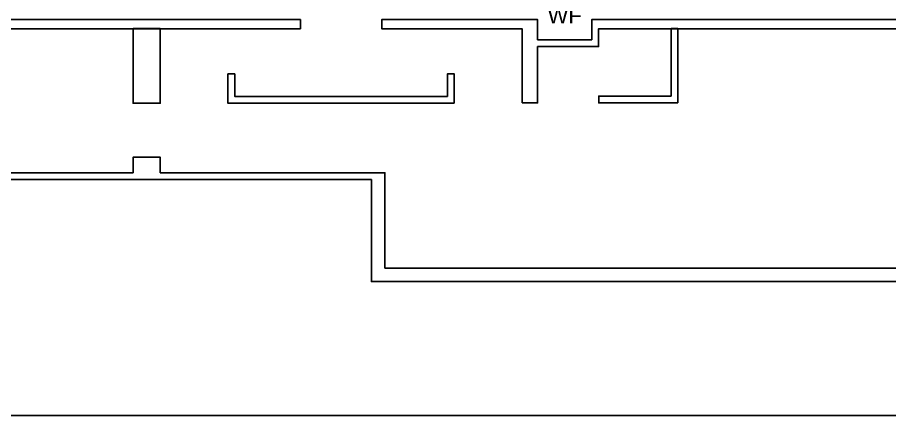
# Model space of a CAD drawing. Header units: feet. Extents: x 280 to 544, y 563 to 815.
# Drawn here: x 367.2 to 431.6, y 562.8 to 592.1 of the extents above; entities that cross this region are included whole.
import ezdxf
from ezdxf.enums import TextEntityAlignment as Align

# ---------------------------------------------------------------- set-up
doc = ezdxf.new("R2010")
doc.units = ezdxf.units.FT
doc.header["$MEASUREMENT"] = 0
doc.layers.add('Border', color=7, linetype='Continuous')
doc.layers.add('Building', color=7, linetype='Continuous')
doc.styles.add('Arial', font='Arial.ttf')

msp = doc.modelspace()

# ---------------------------------------------------------------- linework, layer by layer
at = {"layer": 'Border', "color": 18, "lineweight": 25, "true_color": 0x000000}
msp.add_lwpolyline([(279.852, 562.758), (543.852, 562.758), (543.852, 814.758), (279.852, 814.758)], close=True, dxfattribs=at)
at = {"layer": 'Building', "color": 18, "lineweight": 25, "true_color": 0x000000}
for points in [[(345.754, 591.964), (388.106, 591.964), (388.106, 591.297), (347.754, 591.297), (347.754, 590.297), (347.254, 590.297), (347.254, 580.667), (307.692, 580.667), (307.692, 580.167), (393.337, 580.167), (393.337, 572.637), (505.452, 572.637), (505.452, 582.397), (504.286, 582.397), (504.286, 582.058), (499.606, 582.058), (499.606, 581.558)], [(434.457, 579.495), (438.791, 579.495), (438.791, 579.995), (433.957, 579.995), (433.957, 573.637), (394.337, 573.637), (394.337, 580.667), (377.754, 580.667), (377.754, 581.818), (375.754, 581.818), (375.754, 580.667), (347.754, 580.667), (347.754, 590.297), (345.754, 590.297), (345.754, 591.962)], [(404.457, 585.824), (404.457, 591.297), (394.106, 591.297), (394.106, 591.964), (405.606, 591.964), (405.606, 590.481), (409.606, 590.481), (409.606, 591.964), (415.957, 591.964), (433.957, 591.964), (447.457, 591.964)], [(404.457, 585.824), (405.606, 585.824), (405.606, 589.981), (410.106, 589.981), (410.106, 591.297), (447.457, 591.297), (447.457, 591.964)]]:
    msp.add_lwpolyline(points, dxfattribs=at)
for points in [[(377.754, 591.298), (377.754, 585.798), (375.754, 585.798), (375.754, 591.298)], [(415.957, 585.824), (415.957, 591.298), (415.457, 591.298), (415.457, 586.324), (410.124, 586.324), (410.124, 585.824), (415.457, 585.824)], [(399.457, 585.797), (382.754, 585.797), (382.754, 587.964), (383.254, 587.964), (383.254, 586.297), (398.957, 586.297), (398.957, 587.964), (399.457, 587.964)]]:
    msp.add_lwpolyline(points, close=True, dxfattribs=at)

# ---------------------------------------------------------------- texts
at = {"layer": 'Building', "color": 18, "true_color": 0x000000, "style": 'Arial'}
msp.add_text('WF', height=1.1602, dxfattribs=at).set_placement((406.347, 592.844), align=Align.TOP_LEFT)

doc.saveas('drawing.dxf')
